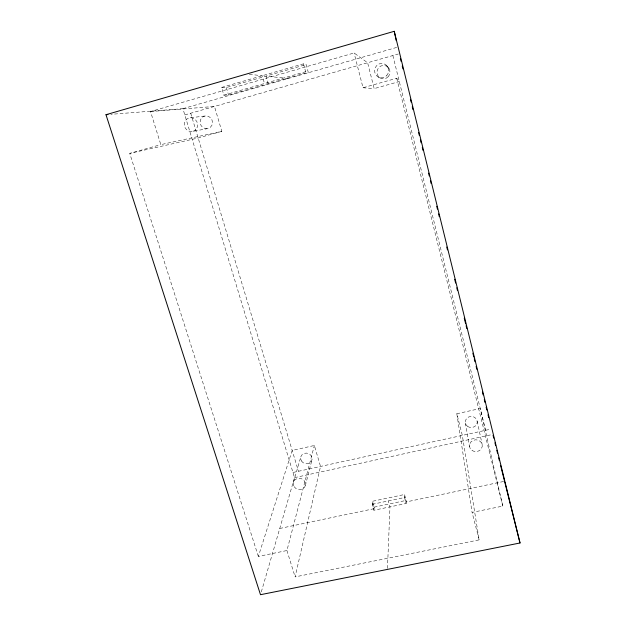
<?xml version="1.0" encoding="UTF-8"?>
<svg xmlns="http://www.w3.org/2000/svg" width="626" height="626" viewBox="0 0 626 626"><rect width="100%" height="100%" fill="white"/><g stroke="black" fill="none" stroke-linecap="round" stroke-linejoin="round"><path stroke-width="0.47" stroke-dasharray="3.13 2.35" d="M406.133 503.484L406.141 500.417L404.521 494.501L372.486 501.269L372.235 504.329L373.91 510.237L406.133 503.484L404.498 497.529L404.521 494.501M387.471 568.431L389.975 506.872L388.323 500.933M373.91 510.237L374.152 507.138L372.486 501.269M479.148 539.878L472.09 512.412L502.811 506.09L480.259 408.52L456.823 413.747L462.324 435.383L479.148 539.878L295.112 576.89L320.528 466.44L314.354 445.493L292.185 450.43L258.35 556.42L286.927 550.536L314.354 445.493M305.332 485.659L311.936 460M261.316 591.899L294.525 477.646L182.917 108.674L110.849 114.331M293.422 482.325L300.801 456.886M221.612 87.437L303.493 63.836L306.177 64.541L308.242 72.217L228.545 95.058L223.865 95.16L221.612 87.437L226.354 87.53L306.177 64.541M150.53 111.538L214.483 106.443L221.823 131.366L160.812 144.637L150.53 111.538L354.089 52.983L367.611 62.741L374.184 88.602L399.31 81.544L396.704 78.266L363.017 87.75L354.089 52.983M223.865 95.16L305.621 71.708L308.242 72.217M182.917 108.674L396.673 47.427M184.803 114.91L398.316 53.985M258.35 556.42L129.731 153.386L160.812 144.637M221.823 131.366L198.168 138.002L129.731 153.386M292.968 472.481L490.667 429.178M294.525 477.646L491.88 434.608M372.235 504.329L404.498 497.529M374.152 507.138L406.141 500.417M279.752 528.477L374.027 508.688L372.36 502.788M503.617 481.48L406.133 501.942L404.506 496.011M192.988 131.358A6.988 6.604 65 0 0 195.484 119.777A6.988 6.604 65 0 0 184.459 122.884A6.988 6.604 65 0 0 192.988 131.358L208.129 128.51A6.487 6.158 66.3 0 0 210.5 117.735A6.487 6.158 66.3 0 0 200.226 120.63A6.487 6.158 66.3 0 0 208.129 128.51M190.672 117.751L206.032 115.857M363.017 87.75L374.184 88.602M249.32 74.337L262.278 75.715L264.469 83.516M288.289 78.485L266.011 76.114L268.131 83.712M378.081 76.959L380.185 77.992M387.744 66.982L389.153 68.75M386.649 65.487L388.128 67.358M286.927 550.536L295.112 576.89M190.711 113.22L298.461 471.276M226.354 87.53L228.545 95.058M303.493 63.836L305.621 71.708M392.87 55.534L485.651 430.273M396.704 78.266L502.811 506.09M477.176 421.079L482.216 444.734M465.337 422.957L469.516 446.706M456.823 413.747L472.09 512.412M301.427 460.963A5.783 5.329 16.5 0 0 311.38 461.276A5.783 5.329 16.5 0 0 306.31 453.075A5.783 5.329 16.5 0 0 301.427 460.963M388.042 76.865A6.737 6.495 -77.4 0 0 385.225 65.636A6.737 6.495 -77.4 0 0 377.188 73.923A6.737 6.495 -77.4 0 0 388.042 76.865M467.755 426.556A6.002 5.571 -2 0 0 477.223 422.534A6.002 5.571 -2 0 0 468.78 416.939A6.002 5.571 -2 0 0 467.755 426.556M472.106 450.54A6.432 5.931 -1.3 0 0 482.263 446.283A6.432 5.931 -1.3 0 0 473.225 440.313A6.432 5.931 -1.3 0 0 472.106 450.54M294.103 486.645A6.182 5.65 16.6 0 0 304.737 487.005A6.182 5.65 16.6 0 0 299.306 478.287A6.182 5.65 16.6 0 0 294.103 486.645M386.555 75.746A7.269 7.003 -77.9 0 0 383.511 63.625A7.269 7.003 -77.9 0 0 374.849 72.569A7.269 7.003 -77.9 0 0 386.555 75.746"/><path stroke-width="0.94" d="M105.982 114.714L394.247 31.3L520.018 542.985L260.502 594.7L105.982 114.714L107.93 114.558M493.069 435.336L493.773 438.145M494.947 442.832L495.651 445.649M496.825 450.337L497.529 453.154M498.703 457.841L499.407 460.65M500.581 465.337L504.572 481.277M504.806 482.216L520.018 542.985M400.382 58.461L401.086 61.309M402.252 66.043L402.948 68.883M410.406 99.213L411.102 102.054M412.268 106.796L412.972 109.636M418.559 132.376L419.263 135.224M420.429 139.958L421.126 142.806M422.292 147.54L422.988 150.381M428.583 173.128L429.279 175.969M430.445 180.711L431.15 183.551M436.737 206.298L437.441 209.139M438.607 213.873L439.303 216.721M446.761 247.043L447.457 249.884M454.687 279.266L455.618 283.054M456.784 287.796L457.481 290.636M464.242 318.118L465.642 323.806M466.104 325.7L466.8 328.54M472.865 353.181L473.796 356.969M474.258 358.862L474.962 361.711M476.128 366.445L476.824 369.293M482.419 392.032L483.115 394.873M484.281 399.615L484.978 402.455M486.144 407.197L486.848 410.038M488.014 414.78L488.71 417.62M394.247 31.3L396.227 40.627"/></g></svg>
